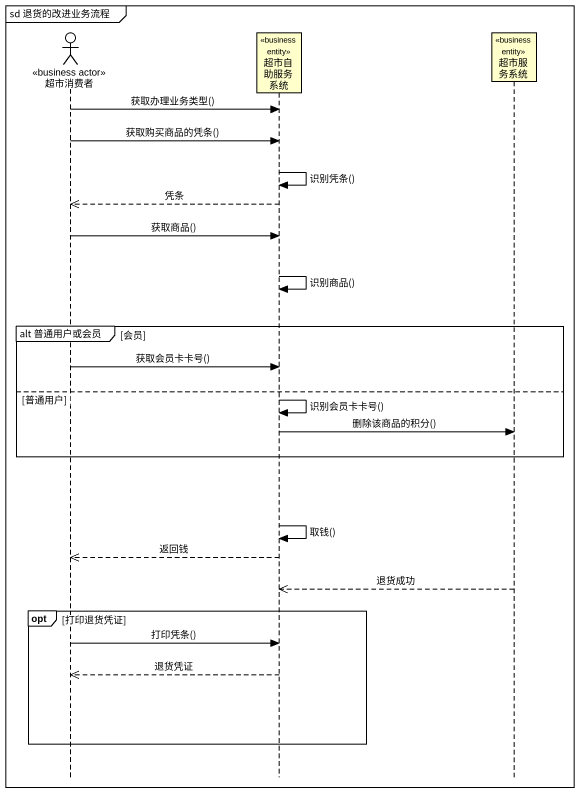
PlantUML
@startuml
mainframe sd 退货的改进业务流程
hide footbox
actor 超市消费者 <<business actor>>
participant 超市自助服务系统 <<business entity>>
participant 超市服务系统 <<business entity>>

超市消费者 -> 超市自助服务系统 : 获取办理业务类型()
超市消费者 -> 超市自助服务系统 : 获取购买商品的凭条()
超市自助服务系统 -> 超市自助服务系统 : 识别凭条()
超市自助服务系统 -->> 超市消费者 : 凭条
超市消费者 -> 超市自助服务系统 : 获取商品()
超市自助服务系统 -> 超市自助服务系统 : 识别商品()
group alt 普通用户或会员 [会员]
  超市消费者 -> 超市自助服务系统 : 获取会员卡卡号()
else 普通用户
  超市自助服务系统 -> 超市自助服务系统 : 识别会员卡卡号()
  超市自助服务系统 -> 超市服务系统 : 删除该商品的积分()
end
超市自助服务系统 -> 超市自助服务系统 : 取钱()
超市自助服务系统 -->> 超市消费者 : 返回钱
超市服务系统 -->> 超市自助服务系统 : 退货成功
opt 打印退货凭证
  超市消费者 -> 超市自助服务系统 : 打印凭条()
  超市自助服务系统 -->> 超市消费者 : 退货凭证
end
@enduml
